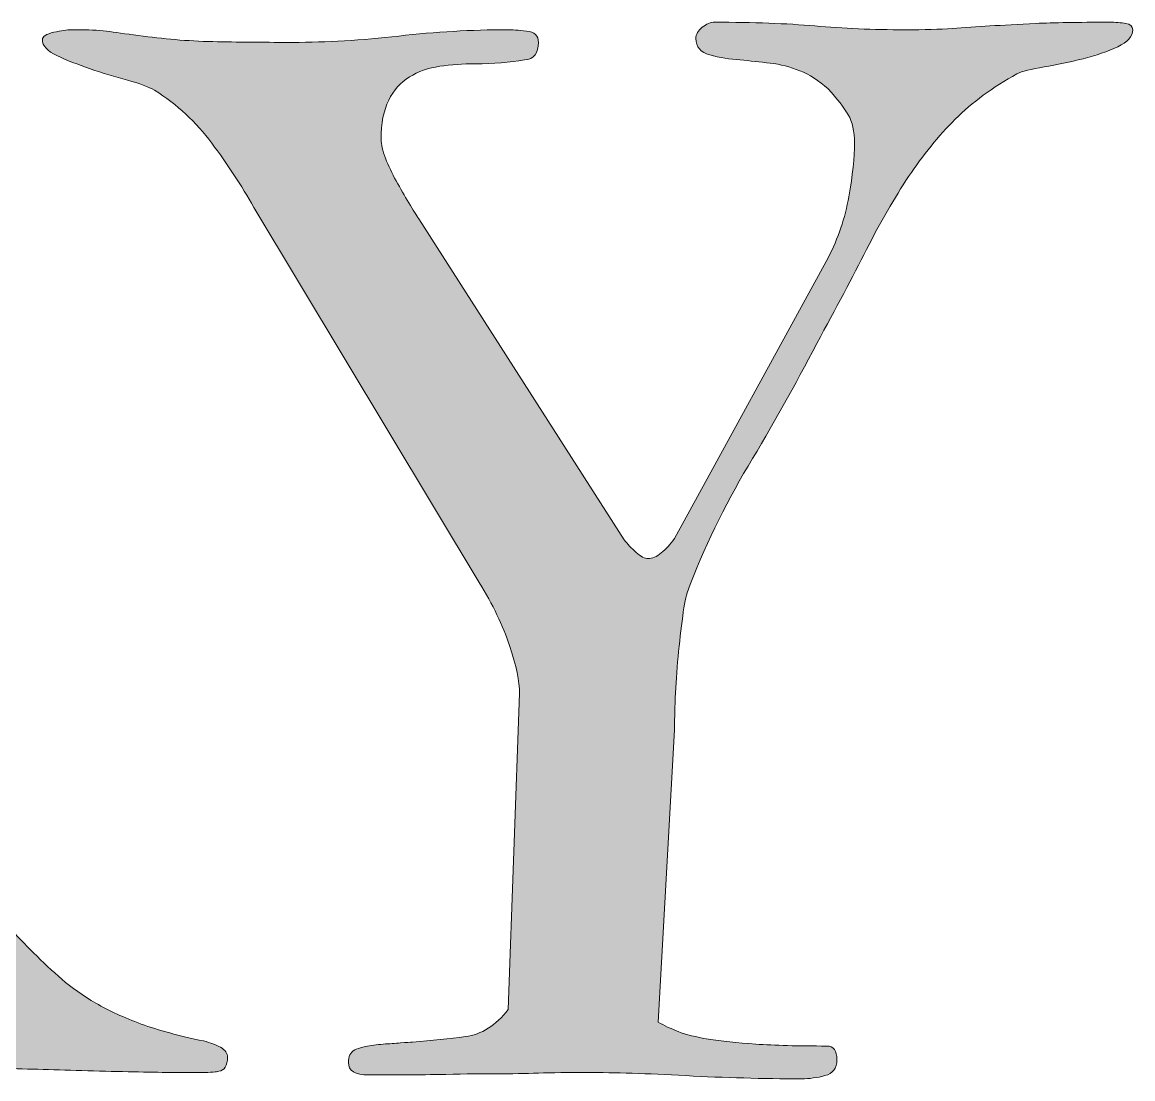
# Model space of a CAD drawing. Header units: inches. Extents: x 72 to 1008, y -1000 to -80.
# Drawn here: x 847.6 to 1002.4, y -848.3 to -701 of the extents above; entities that cross this region are included whole.
import ezdxf

# ---------------------------------------------------------------- set-up
doc = ezdxf.new("R2010")
doc.units = ezdxf.units.IN
doc.header["$MEASUREMENT"] = 0
doc.layers.add('Layer 1', color=7, linetype='Continuous')

# ---------------------------------------------------------------- blocks, each defined once
blk = doc.blocks.new('block 3')
at = {"layer": 'Layer 1', "true_color": 0x1f9d48}
h = blk.add_hatch(color=114, dxfattribs=at)
h.dxf.hatch_style = 2
edge = h.paths.add_edge_path()
edge.add_spline(control_points=[(936.23, -840.42), (937.05, -840.89), (937.99, -841.32), (939.04, -841.74), (940.09, -842.15), (941.5, -842.5), (943.25, -842.79), (945.01, -843.08), (947.2, -843.31), (949.84, -843.49), (952.47, -843.67), (955.78, -843.75), (959.76, -843.75), (960.7, -843.75), (961.16, -844.4), (961.16, -845.68), (961.16, -846.86), (960.61, -847.59), (959.5, -847.88), (958.38, -848.17), (957.3, -848.32), (956.25, -848.32), (950.86, -848.32), (945.48, -848.17), (940.09, -847.88), (934.71, -847.59), (930.14, -847.44), (926.4, -847.44), (923.7, -847.44), (921.42, -847.47), (919.55, -847.53), (917.68, -847.59), (915.75, -847.62), (913.76, -847.62), (911.77, -847.62), (909.4, -847.64), (906.65, -847.7), (903.89, -847.76), (900.29, -847.79), (895.85, -847.79), (893.97, -847.79), (893.04, -847.21), (893.04, -846.04), (893.04, -845.22), (893.33, -844.63), (893.92, -844.28), (894.15, -844.16), (894.65, -844.02), (895.41, -843.84), (896.17, -843.67), (896.99, -843.55), (897.87, -843.49), (898.74, -843.43), (899.56, -843.38), (900.32, -843.31), (901.08, -843.26), (901.64, -843.23), (901.99, -843.23), (904.69, -842.99), (907.14, -842.73), (909.37, -842.44), (911.59, -842.15), (913.58, -840.89), (915.34, -838.66), (915.34, -838.66), (916.92, -794.59), (916.92, -794.59), (916.92, -792.95), (916.45, -790.73), (915.51, -787.92), (914.58, -785.11), (913.17, -782.19), (911.3, -779.14), (911.3, -779.14), (879.87, -726.82), (879.87, -726.82), (878.12, -723.77), (876.15, -720.79), (873.99, -717.86), (871.82, -714.94), (869.16, -712.48), (866, -710.49), (865.18, -710.02), (863.92, -709.55), (862.22, -709.08), (860.53, -708.62), (858.8, -708.09), (857.04, -707.5), (855.29, -706.92), (853.74, -706.3), (852.39, -705.66), (851.05, -705.02), (850.37, -704.28), (850.37, -703.46), (850.37, -703), (850.9, -702.65), (851.95, -702.41), (853.01, -702.18), (853.83, -702.06), (854.41, -702.06), (854.41, -702.06), (855.81, -702.06), (855.81, -702.06), (857.22, -702.06), (858.54, -702.15), (859.77, -702.32), (860.99, -702.5), (862.55, -702.71), (864.42, -702.94), (867.81, -703.41), (871.27, -703.67), (874.78, -703.73), (878.29, -703.79), (881.8, -703.82), (885.31, -703.82), (889.99, -703.82), (894.91, -703.53), (900.06, -702.94), (905.21, -702.35), (910.24, -702.06), (915.16, -702.06), (915.86, -702.06), (916.77, -702.12), (917.88, -702.24), (918.99, -702.35), (919.55, -702.88), (919.55, -703.82), (919.55, -705.34), (918.91, -706.16), (917.62, -706.27), (915.51, -706.63), (913.23, -706.8), (910.77, -706.8), (909.02, -706.8), (907.35, -706.92), (905.77, -707.15), (904.19, -707.39), (902.78, -707.88), (901.55, -708.64), (900.32, -709.41), (899.36, -710.49), (898.66, -711.89), (897.95, -713.3), (897.6, -715.11), (897.6, -717.34), (897.6, -718.04), (897.81, -718.92), (898.22, -719.97), (898.63, -721.02), (899.12, -722.08), (899.71, -723.13), (900.29, -724.18), (900.88, -725.21), (901.47, -726.2), (902.05, -727.2), (902.52, -727.93), (902.87, -728.4), (902.87, -728.4), (931.49, -773.17), (931.49, -773.17), (931.96, -773.76), (932.51, -774.34), (933.16, -774.93), (933.8, -775.51), (934.36, -775.8), (934.83, -775.8), (935.41, -775.8), (936.03, -775.54), (936.67, -775.01), (937.31, -774.49), (937.93, -773.81), (938.51, -773), (938.51, -773), (959.93, -733.84), (959.93, -733.84), (961.34, -731.15), (962.31, -728.31), (962.83, -725.33), (963.36, -722.34), (963.62, -719.85), (963.62, -717.86), (963.62, -716.22), (963.33, -714.91), (962.74, -713.91), (962.16, -712.92), (961.22, -711.72), (959.93, -710.31), (958.65, -709.14), (957.33, -708.29), (955.98, -707.77), (954.64, -707.24), (953.26, -706.89), (951.86, -706.71), (950.45, -706.54), (949.05, -706.39), (947.64, -706.27), (946.24, -706.16), (944.83, -705.92), (943.43, -705.57), (942.14, -705.22), (941.5, -704.46), (941.5, -703.29), (941.5, -702.71), (941.79, -702.18), (942.38, -701.71), (942.96, -701.24), (943.55, -701.01), (944.13, -701.01), (949.51, -701.01), (954.17, -701.18), (958.09, -701.53), (962.01, -701.88), (966.2, -702.06), (970.64, -702.06), (973.34, -702.06), (975.53, -702), (977.23, -701.88), (978.92, -701.77), (980.68, -701.65), (982.5, -701.53), (984.31, -701.42), (986.45, -701.3), (988.91, -701.18), (991.36, -701.07), (994.76, -701.01), (999.09, -701.01), (1000.03, -701.01), (1000.81, -701.07), (1001.46, -701.18), (1002.1, -701.3), (1002.42, -701.59), (1002.42, -702.06), (1002.42, -703), (1001.72, -703.79), (1000.32, -704.43), (998.91, -705.08), (997.3, -705.63), (995.49, -706.1), (993.67, -706.57), (991.86, -706.95), (990.05, -707.24), (988.23, -707.53), (986.97, -707.85), (986.27, -708.21), (982.88, -710.08), (980.01, -712.19), (977.67, -714.53), (975.33, -716.87), (973.16, -719.53), (971.17, -722.52), (969.18, -725.5), (967.22, -728.9), (965.29, -732.7), (963.36, -736.5), (961.04, -740.86), (958.36, -745.78), (955.31, -751.63), (952.12, -757.34), (948.78, -762.9), (945.45, -768.46), (942.61, -774.34), (940.27, -780.55), (940.03, -781.36), (939.8, -782.68), (939.57, -784.5), (939.33, -786.31), (939.13, -788.21), (938.95, -790.2), (938.78, -792.19), (938.66, -794.09), (938.6, -795.91), (938.54, -797.72), (938.51, -798.98), (938.51, -799.68), (938.51, -799.68), (936.23, -840.42), (936.23, -840.42)], knot_values=[0, 0, 0, 0, 1, 1, 1, 2, 2, 2, 3, 3, 3, 4, 4, 4, 5, 5, 5, 6, 6, 6, 7, 7, 7, 8, 8, 8, 9, 9, 9, 10, 10, 10, 11, 11, 11, 12, 12, 12, 13, 13, 13, 14, 14, 14, 15, 15, 15, 16, 16, 16, 17, 17, 17, 18, 18, 18, 19, 19, 19, 20, 20, 20, 21, 21, 21, 22, 22, 22, 23, 23, 23, 24, 24, 24, 25, 25, 25, 26, 26, 26, 27, 27, 27, 28, 28, 28, 29, 29, 29, 30, 30, 30, 31, 31, 31, 32, 32, 32, 33, 33, 33, 34, 34, 34, 35, 35, 35, 36, 36, 36, 37, 37, 37, 38, 38, 38, 39, 39, 39, 40, 40, 40, 41, 41, 41, 42, 42, 42, 43, 43, 43, 44, 44, 44, 45, 45, 45, 46, 46, 46, 47, 47, 47, 48, 48, 48, 49, 49, 49, 50, 50, 50, 51, 51, 51, 52, 52, 52, 53, 53, 53, 54, 54, 54, 55, 55, 55, 56, 56, 56, 57, 57, 57, 58, 58, 58, 59, 59, 59, 60, 60, 60, 61, 61, 61, 62, 62, 62, 63, 63, 63, 64, 64, 64, 65, 65, 65, 66, 66, 66, 67, 67, 67, 68, 68, 68, 69, 69, 69, 70, 70, 70, 71, 71, 71, 72, 72, 72, 73, 73, 73, 74, 74, 74, 75, 75, 75, 76, 76, 76, 77, 77, 77, 78, 78, 78, 79, 79, 79, 80, 80, 80, 81, 81, 81, 82, 82, 82, 83, 83, 83, 84, 84, 84, 85, 85, 85, 86, 86, 86, 87, 87, 87, 88, 88, 88, 89, 89, 89, 90, 90, 90, 91, 91, 91, 92, 92, 92, 92], degree=3, periodic=1)
h = blk.add_hatch(color=114, dxfattribs=at)
h.dxf.hatch_style = 2
edge = h.paths.add_edge_path()
edge.add_spline(control_points=[(745.9, -838.31), (745.9, -838.31), (745.9, -715.05), (745.9, -715.05), (745.9, -714.12), (745.58, -713.36), (744.94, -712.77), (744.29, -712.19), (743.53, -711.72), (742.66, -711.37), (741.78, -711.01), (740.84, -710.75), (739.85, -710.58), (738.85, -710.4), (737.94, -710.31), (737.13, -710.31), (737.13, -710.31), (732.91, -710.31), (732.91, -710.31), (731.97, -710.31), (731.22, -710.31), (730.63, -710.31), (730.04, -710.31), (729.46, -710.26), (728.87, -710.14), (728.05, -710.14), (727.65, -709.9), (727.65, -709.44), (727.65, -708.62), (728.05, -708.15), (728.87, -708.03), (733.32, -707.21), (737.21, -706.77), (740.55, -706.71), (743.89, -706.66), (747.77, -706.45), (752.22, -706.1), (752.69, -706.1), (754.1, -706.01), (756.44, -705.83), (758.78, -705.66), (761.3, -705.43), (763.99, -705.13), (766.68, -704.84), (769.23, -704.58), (771.63, -704.34), (774.03, -704.11), (775.52, -703.93), (776.11, -703.82), (778.09, -703.58), (780.23, -703.38), (782.51, -703.2), (784.8, -703.03), (787.11, -702.94), (789.45, -702.94), (796.47, -702.94), (802.85, -703.82), (808.59, -705.57), (814.32, -707.33), (819.21, -709.82), (823.25, -713.03), (827.29, -716.25), (830.42, -720.15), (832.64, -724.71), (834.86, -729.28), (835.98, -734.31), (835.98, -739.81), (835.98, -744.26), (835.51, -748.41), (834.57, -752.28), (833.63, -756.14), (831.76, -759.94), (828.95, -763.69), (826.26, -767.2), (823.28, -769.83), (820, -771.59), (816.72, -773.34), (813.39, -775.28), (809.99, -777.38), (809.52, -777.74), (809.29, -778.21), (809.29, -778.79), (809.29, -779.14), (809.46, -779.55), (809.82, -780.02), (814.38, -785.64), (818.83, -791.34), (823.16, -797.14), (827.49, -802.93), (831.7, -808.93), (835.8, -815.13), (837.67, -817.83), (839.78, -820.52), (842.12, -823.21), (844.46, -825.91), (846.8, -828.42), (849.15, -830.76), (850.43, -832.05), (851.75, -833.28), (853.1, -834.45), (854.44, -835.62), (856.02, -836.73), (857.84, -837.78), (859.65, -838.84), (861.76, -839.8), (864.16, -840.68), (866.56, -841.56), (869.45, -842.35), (872.85, -843.05), (873.79, -843.29), (874.57, -843.58), (875.22, -843.93), (875.86, -844.28), (876.19, -844.75), (876.19, -845.33), (876.19, -846.5), (875.77, -847.15), (874.96, -847.26), (874.72, -847.38), (873.9, -847.44), (872.5, -847.44), (872.5, -847.44), (869.86, -847.44), (869.86, -847.44), (867.17, -847.44), (863.6, -847.38), (859.15, -847.26), (854.7, -847.15), (850.61, -847.03), (846.86, -846.91), (844.17, -846.8), (841.62, -846.56), (839.23, -846.21), (836.83, -845.86), (834.46, -844.92), (832.12, -843.4), (830.47, -842.58), (828.84, -841.27), (827.2, -839.45), (825.56, -837.64), (823.98, -835.62), (822.46, -833.39), (819.76, -829.77), (816.78, -825.61), (813.5, -820.93), (810.23, -816.25), (807.12, -811.74), (804.2, -807.41), (801.27, -803.08), (798.69, -799.3), (796.47, -796.08), (794.25, -792.86), (792.9, -790.85), (792.43, -790.02), (792.2, -789.56), (791.73, -788.83), (791.03, -787.83), (790.33, -786.84), (789.54, -785.81), (788.66, -784.76), (787.78, -783.7), (786.96, -782.77), (786.2, -781.95), (785.44, -781.13), (784.82, -780.66), (784.36, -780.55), (782.72, -780.31), (780.85, -780.17), (778.74, -780.11), (776.63, -780.05), (774.7, -780.02), (772.94, -780.02), (772.94, -780.02), (770.31, -780.02), (770.31, -780.02), (769.61, -780.02), (768.88, -780.19), (768.12, -780.55), (767.35, -780.89), (766.86, -781.54), (766.62, -782.48), (766.62, -782.48), (766.62, -830.41), (766.62, -830.41), (766.62, -831.23), (766.68, -832.16), (766.8, -833.22), (766.91, -834.27), (767.06, -835.33), (767.24, -836.38), (767.41, -837.43), (767.68, -838.37), (768.03, -839.19), (768.38, -840.01), (768.79, -840.59), (769.26, -840.94), (770.08, -841.53), (771.54, -842.06), (773.65, -842.52), (775.75, -842.99), (778.01, -843.35), (780.41, -843.58), (782.8, -843.81), (785.03, -843.99), (787.08, -844.11), (789.13, -844.22), (790.62, -844.28), (791.56, -844.28), (792.14, -844.28), (792.55, -844.54), (792.78, -845.07), (793.02, -845.6), (793.14, -846.15), (793.14, -846.74), (793.14, -847.44), (792.99, -847.88), (792.7, -848.06), (792.4, -848.23), (791.79, -848.32), (790.85, -848.32), (789.8, -848.32), (788.07, -848.26), (785.67, -848.14), (783.27, -848.02), (780.78, -847.94), (778.21, -847.88), (775.64, -847.82), (773.23, -847.73), (771.01, -847.62), (768.79, -847.5), (767.33, -847.44), (766.62, -847.44), (766.62, -847.44), (735.2, -847.44), (735.2, -847.44), (734.61, -847.44), (733.47, -847.41), (731.77, -847.35), (730.07, -847.3), (728.7, -847.21), (727.65, -847.09), (726.94, -846.97), (726.35, -846.89), (725.89, -846.83), (725.42, -846.77), (725.19, -846.39), (725.19, -845.68), (725.19, -845.22), (725.33, -844.87), (725.62, -844.63), (725.92, -844.4), (726.59, -844.11), (727.65, -843.75), (728.93, -843.52), (730.57, -843.38), (732.56, -843.31), (734.55, -843.26), (736.51, -843.11), (738.44, -842.88), (740.38, -842.64), (742.04, -842.2), (743.45, -841.56), (744.85, -840.92), (745.67, -839.83), (745.9, -838.31)], knot_values=[0, 0, 0, 0, 1, 1, 1, 2, 2, 2, 3, 3, 3, 4, 4, 4, 5, 5, 5, 6, 6, 6, 7, 7, 7, 8, 8, 8, 9, 9, 9, 10, 10, 10, 11, 11, 11, 12, 12, 12, 13, 13, 13, 14, 14, 14, 15, 15, 15, 16, 16, 16, 17, 17, 17, 18, 18, 18, 19, 19, 19, 20, 20, 20, 21, 21, 21, 22, 22, 22, 23, 23, 23, 24, 24, 24, 25, 25, 25, 26, 26, 26, 27, 27, 27, 28, 28, 28, 29, 29, 29, 30, 30, 30, 31, 31, 31, 32, 32, 32, 33, 33, 33, 34, 34, 34, 35, 35, 35, 36, 36, 36, 37, 37, 37, 38, 38, 38, 39, 39, 39, 40, 40, 40, 41, 41, 41, 42, 42, 42, 43, 43, 43, 44, 44, 44, 45, 45, 45, 46, 46, 46, 47, 47, 47, 48, 48, 48, 49, 49, 49, 50, 50, 50, 51, 51, 51, 52, 52, 52, 53, 53, 53, 54, 54, 54, 55, 55, 55, 56, 56, 56, 57, 57, 57, 58, 58, 58, 59, 59, 59, 60, 60, 60, 61, 61, 61, 62, 62, 62, 63, 63, 63, 64, 64, 64, 65, 65, 65, 66, 66, 66, 67, 67, 67, 68, 68, 68, 69, 69, 69, 70, 70, 70, 71, 71, 71, 72, 72, 72, 73, 73, 73, 74, 74, 74, 75, 75, 75, 76, 76, 76, 77, 77, 77, 78, 78, 78, 79, 79, 79, 80, 80, 80, 81, 81, 81, 82, 82, 82, 83, 83, 83, 84, 84, 84, 85, 85, 85, 86, 86, 86, 87, 87, 87, 88, 88, 88, 88], degree=3, periodic=1)
edge = h.paths.add_edge_path()
edge.add_spline(control_points=[(766.62, -709.79), (766.62, -709.79), (766.62, -774.93), (766.62, -774.93), (766.62, -775.63), (766.83, -776.22), (767.24, -776.68), (767.65, -777.15), (768.09, -777.38), (768.56, -777.38), (768.56, -777.38), (772.59, -777.38), (772.59, -777.38), (774.93, -777.38), (777.36, -777.3), (779.88, -777.12), (782.39, -776.95), (784.47, -776.68), (786.11, -776.33), (789.86, -775.4), (793.43, -773.46), (796.82, -770.54), (800.22, -767.61), (802.97, -764.68), (805.08, -761.76), (806.24, -760.24), (807.27, -758.77), (808.15, -757.37), (809.03, -755.96), (809.79, -754.53), (810.43, -753.07), (811.07, -751.6), (811.57, -749.94), (811.92, -748.06), (812.27, -746.19), (812.56, -743.97), (812.8, -741.39), (812.8, -737.76), (812.51, -734.54), (811.92, -731.73), (811.34, -728.92), (810.49, -726.38), (809.38, -724.1), (808.26, -721.81), (806.83, -719.71), (805.08, -717.77), (803.32, -715.84), (801.21, -713.94), (798.76, -712.07), (797.12, -710.9), (795.07, -709.85), (792.61, -708.91), (790.15, -707.97), (787.81, -707.33), (785.59, -706.98), (785, -706.86), (784, -706.77), (782.6, -706.71), (781.2, -706.66), (780.02, -706.63), (779.09, -706.63), (778.15, -706.63), (776.98, -706.66), (775.58, -706.71), (774.17, -706.77), (772.8, -706.89), (771.45, -707.06), (770.1, -707.24), (768.96, -707.56), (768.03, -708.03), (767.09, -708.5), (766.62, -709.08), (766.62, -709.79)], knot_values=[0, 0, 0, 0, 1, 1, 1, 2, 2, 2, 3, 3, 3, 4, 4, 4, 5, 5, 5, 6, 6, 6, 7, 7, 7, 8, 8, 8, 9, 9, 9, 10, 10, 10, 11, 11, 11, 12, 12, 12, 13, 13, 13, 14, 14, 14, 15, 15, 15, 16, 16, 16, 17, 17, 17, 18, 18, 18, 19, 19, 19, 20, 20, 20, 21, 21, 21, 22, 22, 22, 23, 23, 23, 24, 24, 24, 24], degree=3, periodic=1)
at = {"layer": 'Layer 1', "lineweight": 0}
for points, knots in [([(936.23, -840.42), (937.05, -840.89), (937.99, -841.32), (939.04, -841.74), (940.09, -842.15), (941.5, -842.5), (943.25, -842.79), (945.01, -843.08), (947.2, -843.31), (949.84, -843.49), (952.47, -843.67), (955.78, -843.75), (959.76, -843.75), (960.7, -843.75), (961.16, -844.4), (961.16, -845.68), (961.16, -846.86), (960.61, -847.59), (959.5, -847.88), (958.38, -848.17), (957.3, -848.32), (956.25, -848.32), (950.86, -848.32), (945.48, -848.17), (940.09, -847.88), (934.71, -847.59), (930.14, -847.44), (926.4, -847.44), (923.7, -847.44), (921.42, -847.47), (919.55, -847.53), (917.68, -847.59), (915.75, -847.62), (913.76, -847.62), (911.77, -847.62), (909.4, -847.64), (906.65, -847.7), (903.89, -847.76), (900.29, -847.79), (895.85, -847.79), (893.97, -847.79), (893.04, -847.21), (893.04, -846.04), (893.04, -845.22), (893.33, -844.63), (893.92, -844.28), (894.15, -844.16), (894.65, -844.02), (895.41, -843.84), (896.17, -843.67), (896.99, -843.55), (897.87, -843.49), (898.74, -843.43), (899.56, -843.38), (900.32, -843.31), (901.08, -843.26), (901.64, -843.23), (901.99, -843.23), (904.69, -842.99), (907.14, -842.73), (909.37, -842.44), (911.59, -842.15), (913.58, -840.89), (915.34, -838.66), (915.34, -838.66), (916.92, -794.59), (916.92, -794.59), (916.92, -792.95), (916.45, -790.73), (915.51, -787.92), (914.58, -785.11), (913.17, -782.19), (911.3, -779.14), (911.3, -779.14), (879.87, -726.82), (879.87, -726.82), (878.12, -723.77), (876.15, -720.79), (873.99, -717.86), (871.82, -714.94), (869.16, -712.48), (866, -710.49), (865.18, -710.02), (863.92, -709.55), (862.22, -709.08), (860.53, -708.62), (858.8, -708.09), (857.04, -707.5), (855.29, -706.92), (853.74, -706.3), (852.39, -705.66), (851.05, -705.02), (850.37, -704.28), (850.37, -703.46), (850.37, -703), (850.9, -702.65), (851.95, -702.41), (853.01, -702.18), (853.83, -702.06), (854.41, -702.06), (854.41, -702.06), (855.81, -702.06), (855.81, -702.06), (857.22, -702.06), (858.54, -702.15), (859.77, -702.32), (860.99, -702.5), (862.55, -702.71), (864.42, -702.94), (867.81, -703.41), (871.27, -703.67), (874.78, -703.73), (878.29, -703.79), (881.8, -703.82), (885.31, -703.82), (889.99, -703.82), (894.91, -703.53), (900.06, -702.94), (905.21, -702.35), (910.24, -702.06), (915.16, -702.06), (915.86, -702.06), (916.77, -702.12), (917.88, -702.24), (918.99, -702.35), (919.55, -702.88), (919.55, -703.82), (919.55, -705.34), (918.91, -706.16), (917.62, -706.27), (915.51, -706.63), (913.23, -706.8), (910.77, -706.8), (909.02, -706.8), (907.35, -706.92), (905.77, -707.15), (904.19, -707.39), (902.78, -707.88), (901.55, -708.64), (900.32, -709.41), (899.36, -710.49), (898.66, -711.89), (897.95, -713.3), (897.6, -715.11), (897.6, -717.34), (897.6, -718.04), (897.81, -718.92), (898.22, -719.97), (898.63, -721.02), (899.12, -722.08), (899.71, -723.13), (900.29, -724.18), (900.88, -725.21), (901.47, -726.2), (902.05, -727.2), (902.52, -727.93), (902.87, -728.4), (902.87, -728.4), (931.49, -773.17), (931.49, -773.17), (931.96, -773.76), (932.51, -774.34), (933.16, -774.93), (933.8, -775.51), (934.36, -775.8), (934.83, -775.8), (935.41, -775.8), (936.03, -775.54), (936.67, -775.01), (937.31, -774.49), (937.93, -773.81), (938.51, -773), (938.51, -773), (959.93, -733.84), (959.93, -733.84), (961.34, -731.15), (962.31, -728.31), (962.83, -725.33), (963.36, -722.34), (963.62, -719.85), (963.62, -717.86), (963.62, -716.22), (963.33, -714.91), (962.74, -713.91), (962.16, -712.92), (961.22, -711.72), (959.93, -710.31), (958.65, -709.14), (957.33, -708.29), (955.98, -707.77), (954.64, -707.24), (953.26, -706.89), (951.86, -706.71), (950.45, -706.54), (949.05, -706.39), (947.64, -706.27), (946.24, -706.16), (944.83, -705.92), (943.43, -705.57), (942.14, -705.22), (941.5, -704.46), (941.5, -703.29), (941.5, -702.71), (941.79, -702.18), (942.38, -701.71), (942.96, -701.24), (943.55, -701.01), (944.13, -701.01), (949.51, -701.01), (954.17, -701.18), (958.09, -701.53), (962.01, -701.88), (966.2, -702.06), (970.64, -702.06), (973.34, -702.06), (975.53, -702), (977.23, -701.88), (978.92, -701.77), (980.68, -701.65), (982.5, -701.53), (984.31, -701.42), (986.45, -701.3), (988.91, -701.18), (991.36, -701.07), (994.76, -701.01), (999.09, -701.01), (1000.03, -701.01), (1000.81, -701.07), (1001.46, -701.18), (1002.1, -701.3), (1002.42, -701.59), (1002.42, -702.06), (1002.42, -703), (1001.72, -703.79), (1000.32, -704.43), (998.91, -705.08), (997.3, -705.63), (995.49, -706.1), (993.67, -706.57), (991.86, -706.95), (990.05, -707.24), (988.23, -707.53), (986.97, -707.85), (986.27, -708.21), (982.88, -710.08), (980.01, -712.19), (977.67, -714.53), (975.33, -716.87), (973.16, -719.53), (971.17, -722.52), (969.18, -725.5), (967.22, -728.9), (965.29, -732.7), (963.36, -736.5), (961.04, -740.86), (958.36, -745.78), (955.31, -751.63), (952.12, -757.34), (948.78, -762.9), (945.45, -768.46), (942.61, -774.34), (940.27, -780.55), (940.03, -781.36), (939.8, -782.68), (939.57, -784.5), (939.33, -786.31), (939.13, -788.21), (938.95, -790.2), (938.78, -792.19), (938.66, -794.09), (938.6, -795.91), (938.54, -797.72), (938.51, -798.98), (938.51, -799.68), (938.51, -799.68), (936.23, -840.42), (936.23, -840.42)], [0, 0, 0, 0, 1, 1, 1, 2, 2, 2, 3, 3, 3, 4, 4, 4, 5, 5, 5, 6, 6, 6, 7, 7, 7, 8, 8, 8, 9, 9, 9, 10, 10, 10, 11, 11, 11, 12, 12, 12, 13, 13, 13, 14, 14, 14, 15, 15, 15, 16, 16, 16, 17, 17, 17, 18, 18, 18, 19, 19, 19, 20, 20, 20, 21, 21, 21, 22, 22, 22, 23, 23, 23, 24, 24, 24, 25, 25, 25, 26, 26, 26, 27, 27, 27, 28, 28, 28, 29, 29, 29, 30, 30, 30, 31, 31, 31, 32, 32, 32, 33, 33, 33, 34, 34, 34, 35, 35, 35, 36, 36, 36, 37, 37, 37, 38, 38, 38, 39, 39, 39, 40, 40, 40, 41, 41, 41, 42, 42, 42, 43, 43, 43, 44, 44, 44, 45, 45, 45, 46, 46, 46, 47, 47, 47, 48, 48, 48, 49, 49, 49, 50, 50, 50, 51, 51, 51, 52, 52, 52, 53, 53, 53, 54, 54, 54, 55, 55, 55, 56, 56, 56, 57, 57, 57, 58, 58, 58, 59, 59, 59, 60, 60, 60, 61, 61, 61, 62, 62, 62, 63, 63, 63, 64, 64, 64, 65, 65, 65, 66, 66, 66, 67, 67, 67, 68, 68, 68, 69, 69, 69, 70, 70, 70, 71, 71, 71, 72, 72, 72, 73, 73, 73, 74, 74, 74, 75, 75, 75, 76, 76, 76, 77, 77, 77, 78, 78, 78, 79, 79, 79, 80, 80, 80, 81, 81, 81, 82, 82, 82, 83, 83, 83, 84, 84, 84, 85, 85, 85, 86, 86, 86, 87, 87, 87, 88, 88, 88, 89, 89, 89, 90, 90, 90, 91, 91, 91, 92, 92, 92, 92]), ([(745.9, -838.31), (745.9, -838.31), (745.9, -715.05), (745.9, -715.05), (745.9, -714.12), (745.58, -713.36), (744.94, -712.77), (744.29, -712.19), (743.53, -711.72), (742.66, -711.37), (741.78, -711.01), (740.84, -710.75), (739.85, -710.58), (738.85, -710.4), (737.94, -710.31), (737.13, -710.31), (737.13, -710.31), (732.91, -710.31), (732.91, -710.31), (731.97, -710.31), (731.22, -710.31), (730.63, -710.31), (730.04, -710.31), (729.46, -710.26), (728.87, -710.14), (728.05, -710.14), (727.65, -709.9), (727.65, -709.44), (727.65, -708.62), (728.05, -708.15), (728.87, -708.03), (733.32, -707.21), (737.21, -706.77), (740.55, -706.71), (743.89, -706.66), (747.77, -706.45), (752.22, -706.1), (752.69, -706.1), (754.1, -706.01), (756.44, -705.83), (758.78, -705.66), (761.3, -705.43), (763.99, -705.13), (766.68, -704.84), (769.23, -704.58), (771.63, -704.34), (774.03, -704.11), (775.52, -703.93), (776.11, -703.82), (778.09, -703.58), (780.23, -703.38), (782.51, -703.2), (784.8, -703.03), (787.11, -702.94), (789.45, -702.94), (796.47, -702.94), (802.85, -703.82), (808.59, -705.57), (814.32, -707.33), (819.21, -709.82), (823.25, -713.03), (827.29, -716.25), (830.42, -720.15), (832.64, -724.71), (834.86, -729.28), (835.98, -734.31), (835.98, -739.81), (835.98, -744.26), (835.51, -748.41), (834.57, -752.28), (833.63, -756.14), (831.76, -759.94), (828.95, -763.69), (826.26, -767.2), (823.28, -769.83), (820, -771.59), (816.72, -773.34), (813.39, -775.28), (809.99, -777.38), (809.52, -777.74), (809.29, -778.21), (809.29, -778.79), (809.29, -779.14), (809.46, -779.55), (809.82, -780.02), (814.38, -785.64), (818.83, -791.34), (823.16, -797.14), (827.49, -802.93), (831.7, -808.93), (835.8, -815.13), (837.67, -817.83), (839.78, -820.52), (842.12, -823.21), (844.46, -825.91), (846.8, -828.42), (849.15, -830.76), (850.43, -832.05), (851.75, -833.28), (853.1, -834.45), (854.44, -835.62), (856.02, -836.73), (857.84, -837.78), (859.65, -838.84), (861.76, -839.8), (864.16, -840.68), (866.56, -841.56), (869.45, -842.35), (872.85, -843.05), (873.79, -843.29), (874.57, -843.58), (875.22, -843.93), (875.86, -844.28), (876.19, -844.75), (876.19, -845.33), (876.19, -846.5), (875.77, -847.15), (874.96, -847.26), (874.72, -847.38), (873.9, -847.44), (872.5, -847.44), (872.5, -847.44), (869.86, -847.44), (869.86, -847.44), (867.17, -847.44), (863.6, -847.38), (859.15, -847.26), (854.7, -847.15), (850.61, -847.03), (846.86, -846.91), (844.17, -846.8), (841.62, -846.56), (839.23, -846.21), (836.83, -845.86), (834.46, -844.92), (832.12, -843.4), (830.47, -842.58), (828.84, -841.27), (827.2, -839.45), (825.56, -837.64), (823.98, -835.62), (822.46, -833.39), (819.76, -829.77), (816.78, -825.61), (813.5, -820.93), (810.23, -816.25), (807.12, -811.74), (804.2, -807.41), (801.27, -803.08), (798.69, -799.3), (796.47, -796.08), (794.25, -792.86), (792.9, -790.85), (792.43, -790.02), (792.2, -789.56), (791.73, -788.83), (791.03, -787.83), (790.33, -786.84), (789.54, -785.81), (788.66, -784.76), (787.78, -783.7), (786.96, -782.77), (786.2, -781.95), (785.44, -781.13), (784.82, -780.66), (784.36, -780.55), (782.72, -780.31), (780.85, -780.17), (778.74, -780.11), (776.63, -780.05), (774.7, -780.02), (772.94, -780.02), (772.94, -780.02), (770.31, -780.02), (770.31, -780.02), (769.61, -780.02), (768.88, -780.19), (768.12, -780.55), (767.35, -780.89), (766.86, -781.54), (766.62, -782.48), (766.62, -782.48), (766.62, -830.41), (766.62, -830.41), (766.62, -831.23), (766.68, -832.16), (766.8, -833.22), (766.91, -834.27), (767.06, -835.33), (767.24, -836.38), (767.41, -837.43), (767.68, -838.37), (768.03, -839.19), (768.38, -840.01), (768.79, -840.59), (769.26, -840.94), (770.08, -841.53), (771.54, -842.06), (773.65, -842.52), (775.75, -842.99), (778.01, -843.35), (780.41, -843.58), (782.8, -843.81), (785.03, -843.99), (787.08, -844.11), (789.13, -844.22), (790.62, -844.28), (791.56, -844.28), (792.14, -844.28), (792.55, -844.54), (792.78, -845.07), (793.02, -845.6), (793.14, -846.15), (793.14, -846.74), (793.14, -847.44), (792.99, -847.88), (792.7, -848.06), (792.4, -848.23), (791.79, -848.32), (790.85, -848.32), (789.8, -848.32), (788.07, -848.26), (785.67, -848.14), (783.27, -848.02), (780.78, -847.94), (778.21, -847.88), (775.64, -847.82), (773.23, -847.73), (771.01, -847.62), (768.79, -847.5), (767.33, -847.44), (766.62, -847.44), (766.62, -847.44), (735.2, -847.44), (735.2, -847.44), (734.61, -847.44), (733.47, -847.41), (731.77, -847.35), (730.07, -847.3), (728.7, -847.21), (727.65, -847.09), (726.94, -846.97), (726.35, -846.89), (725.89, -846.83), (725.42, -846.77), (725.19, -846.39), (725.19, -845.68), (725.19, -845.22), (725.33, -844.87), (725.62, -844.63), (725.92, -844.4), (726.59, -844.11), (727.65, -843.75), (728.93, -843.52), (730.57, -843.38), (732.56, -843.31), (734.55, -843.26), (736.51, -843.11), (738.44, -842.88), (740.38, -842.64), (742.04, -842.2), (743.45, -841.56), (744.85, -840.92), (745.67, -839.83), (745.9, -838.31)], [0, 0, 0, 0, 1, 1, 1, 2, 2, 2, 3, 3, 3, 4, 4, 4, 5, 5, 5, 6, 6, 6, 7, 7, 7, 8, 8, 8, 9, 9, 9, 10, 10, 10, 11, 11, 11, 12, 12, 12, 13, 13, 13, 14, 14, 14, 15, 15, 15, 16, 16, 16, 17, 17, 17, 18, 18, 18, 19, 19, 19, 20, 20, 20, 21, 21, 21, 22, 22, 22, 23, 23, 23, 24, 24, 24, 25, 25, 25, 26, 26, 26, 27, 27, 27, 28, 28, 28, 29, 29, 29, 30, 30, 30, 31, 31, 31, 32, 32, 32, 33, 33, 33, 34, 34, 34, 35, 35, 35, 36, 36, 36, 37, 37, 37, 38, 38, 38, 39, 39, 39, 40, 40, 40, 41, 41, 41, 42, 42, 42, 43, 43, 43, 44, 44, 44, 45, 45, 45, 46, 46, 46, 47, 47, 47, 48, 48, 48, 49, 49, 49, 50, 50, 50, 51, 51, 51, 52, 52, 52, 53, 53, 53, 54, 54, 54, 55, 55, 55, 56, 56, 56, 57, 57, 57, 58, 58, 58, 59, 59, 59, 60, 60, 60, 61, 61, 61, 62, 62, 62, 63, 63, 63, 64, 64, 64, 65, 65, 65, 66, 66, 66, 67, 67, 67, 68, 68, 68, 69, 69, 69, 70, 70, 70, 71, 71, 71, 72, 72, 72, 73, 73, 73, 74, 74, 74, 75, 75, 75, 76, 76, 76, 77, 77, 77, 78, 78, 78, 79, 79, 79, 80, 80, 80, 81, 81, 81, 82, 82, 82, 83, 83, 83, 84, 84, 84, 85, 85, 85, 86, 86, 86, 87, 87, 87, 88, 88, 88, 88])]:
    blk.add_open_spline(points, degree=3, knots=knots, dxfattribs=at)
blk = doc.blocks.new('block 2')
at = {"layer": 'Layer 1'}
blk.add_blockref('block 3', (0, 0), dxfattribs=at)

msp = doc.modelspace()

# ---------------------------------------------------------------- block references
at = {"layer": 'Layer 1'}
msp.add_blockref('block 2', (0, 0), dxfattribs=at)

doc.saveas('drawing.dxf')
